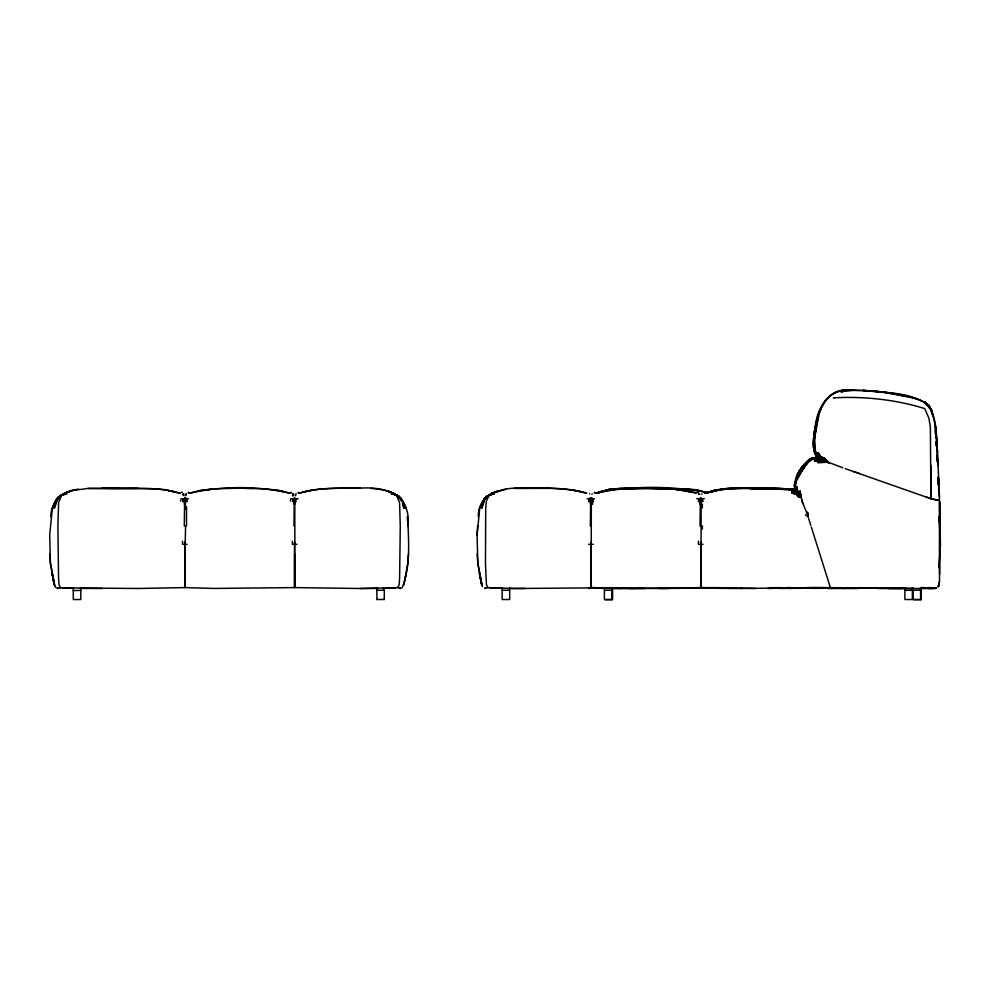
<?xml version="1.0" encoding="UTF-8"?>
<svg xmlns="http://www.w3.org/2000/svg" width="990" height="990" viewBox="0 0 990 990"><rect width="100%" height="100%" fill="white"/><g stroke="black" fill="none" stroke-linecap="round" stroke-linejoin="round"><path stroke-width="1.49" d="M399.292 588.208L400.789 588.444L397.93 587.627L360.447 588.505L294.612 587.59L214.038 588.444L184.932 587.59L184.907 542.421M590.931 585.919L591.042 544.253M588.654 588.468L590.993 587.59L590.968 544.314M939.621 574.522L939.572 501.559L939.597 511.917M294.661 544.253L294.612 587.59L294.575 542.421M700.957 542.173L700.722 587.503L698.445 587.701M818.532 457.838L816.131 455.907C811.639 447.629 813.854 437.778 814.869 428.942C816.886 407.323 828.952 386.013 853.652 390.345M818.285 457.281L816.28 455.103L814.25 447.468L815.265 452.17L819.064 457.702L816.837 455.907C812.332 447.629 814.572 437.79 815.525 428.942C817.715 407.88 829.014 386.446 853.355 390.246M835.56 588.493L835.56 587.8L831.959 587.788M186.528 525.913L186.516 506.645M702.368 528.982L702.393 525.913M397.893 587.577L399.193 584.484L399.614 577.888L400.269 525.95L399.564 502.512L396.953 496.312M402.138 587.714C409.934 568.706 408.895 546.344 408.053 525.913C410.999 494.95 386.546 486.399 360.459 488.132C340.387 488.441 318.099 487.13 299.45 493.206C318.693 487.08 340.214 488.516 360.459 488.132L348.01 488.157M486.498 496.819L482.353 501.831L479.717 508.39L477.069 535.12L477.836 563.558L482.365 586.625M185.588 526.024L185.179 544.314M294.859 544.314L294.797 500.086M591.24 544.314L591.327 501.633M701.056 544.314L701.143 501.546M184.61 501.633L184.288 526.024M294.278 501.546L293.968 526.024M590.659 501.633L590.349 526.024M700.338 501.546L700.017 526.024M477.118 535.12L477.601 525.913M294.327 497.685L295.206 504.257M61.219 496.312L58.608 502.512L57.903 525.95L58.546 577.888L58.979 584.484L60.551 587.862L138.105 588.481L184.932 587.59L184.981 544.253M704.311 498.663L700.66 498.849L701.093 497.685M184.944 499.108L184.35 504.257M298.114 498.762L294.612 498.923L294.018 504.207M591.005 499.108L590.399 504.257M293.201 501.534L293.312 500.037M699.262 501.534L699.373 500.037M183.534 501.621L183.62 498.787M589.595 501.621L589.52 498.131M164.315 489.604L180.304 493.268L164.352 489.592L154.316 488.825L87.912 488.429L71.874 490.632L65.055 493.057L59.177 496.609L54.957 501.782L52.334 508.377L49.698 535.12L50.441 563.558L54.302 584.867L56.096 587.714M408.486 553.93L407.732 563.558L403.871 584.867M184.895 544.253L185.081 542.173M294.562 544.253L294.748 542.173M590.943 544.253L591.141 542.173M939.461 581.699L938.594 586.563M180.663 501.014L180.774 499.975M290.342 500.915L290.441 499.876M292.409 501.596L292.582 500.074M698.47 501.596L698.643 500.074M815.216 433.422L814.572 439.09C816.701 420.428 820.462 391.248 844.643 390.716M182.593 501.683L182.766 500.185M588.654 501.683L588.827 500.185M816.837 455.907L814.287 446.775L814.25 439.09L815.537 428.942L814.399 439.09L818.68 416.295M815.562 428.942L814.399 439.09L815.698 428.942L815.537 430.588M295.923 498.787L296.01 501.621M702.133 498.688L702.219 501.534M700.079 504.207L700.673 499.01L701.403 504.207M819.237 457.838L816.131 455.907C810.476 443.322 814.968 428.992 817.851 416.295M813.545 439.09L814.832 428.942C814.25 438.211 810.773 449.943 817.95 457.504M797.284 486.573L797.42 489.617M938.916 567.678L940.5 544.413L939.163 516.718L939.844 525.913M478.331 516.718C477.786 492.042 505.865 486.696 525.146 488.132C545.082 488.701 565.723 486.733 584.979 492.995M700.809 498.774L696.787 498.688M50.911 516.718C50.54 501.051 63.929 490.087 78.742 489.196M404.625 580.907L406.197 573.173M185.86 495.743L186.38 493.626L185.811 494.27M295.527 495.743L296.109 493.577M57.606 588.171L58.15 587.59M485.409 587.701L484.853 588.345M590.189 587.676L589.595 588.444M186.417 498.131L186.343 501.621M592.466 498.131L592.527 504.281M611.82 599.519L611.87 587.8M904.872 587.812L904.934 599.519L912.359 599.519L912.359 587.8M73.248 587.812L73.297 599.519L80.809 599.519L80.809 587.8M384.281 599.519L384.33 587.8M502.14 587.812L502.19 599.519L509.689 599.519L509.689 587.8M605.199 599.68L612.55 599.68L612.55 587.961M913.238 599.519L920.589 599.519L920.589 587.8M921.22 599.68L921.269 587.961M185.217 497.772L184.932 498.774M294.896 497.772L294.599 498.774M591.278 497.772L590.981 498.774M795.242 485.026L796.183 481.722M797.482 491.498C790.663 480.125 804.016 466.29 811.825 458.914L808.31 461.303L812.159 458.506L815.154 457.801M53.287 507.684L54.091 505.073M794.685 488.008L794.166 485.026C797.631 475.2 802.902 464.904 811.367 458.58C819.064 456.786 808.521 458.729 807.617 461.303L811.132 458.914C801.665 464.842 793.844 476.549 794.661 487.959M73.248 590.56L80.809 590.411M592.305 493.948L591.871 494.27M702.12 493.948L701.687 494.27M55.205 502.673L59.524 496.262L65.055 493.057L71.886 490.718L65.093 493.144L59.487 496.398L55.824 501.101L57.816 497.97L54.227 508.328L58.261 497.005M481.202 506.422L483.603 500.173L483.083 501.249L486.969 496.262L492.587 493.503L486.795 496.46L483.083 501.249M937.852 586.625L938.409 585.189M938.557 586.625L939.498 581.637L939.634 512.077M54.499 503.774L58.026 497.203M481.932 503.774L484.766 497.883L483.825 499.492M590.151 588.208L588.704 588.382L591.55 587.577L601.759 588.295M57.358 588.468L60.551 587.862M796.727 480.546C800.861 472.861 804.35 463.667 812.035 458.914L808.558 461.303C811.614 457.912 816.478 456.922 820.636 458.754C813.545 455.128 814.213 445.809 814.287 439.09M807.593 461.068L799.301 471.079L796.554 476.747C799.66 469.718 804.214 462.689 811.132 458.914L807.692 460.956M796.554 476.747L803.373 465.461L799.301 471.079C803.694 463.827 811.553 454.707 820.908 458.877L817.691 457.937M797.321 477.044L807.803 461.006M798.361 477.044L804.895 465.956M798.027 477.044L804.734 465.857M57.333 497.883L56.393 499.492M484.976 497.958L481.672 508.328L485.249 497.97L483.269 501.101L486.919 496.398L492.624 493.168L486.622 496.609L482.637 501.683M803.929 465.956L800.39 471.587L804.264 465.647M805.229 465.647L801.479 471.525C805.34 465.807 809.721 456.043 818.247 458.11C816.552 457.628 809.672 457.788 807.419 461.229M488.652 496.312L486.399 500.977L485.719 508.08L485.471 563.595L486.412 584.484L487.711 587.627L484.815 588.444L485.533 588.221M590.931 587.503L591.055 553.917M55.205 501.683L59.177 496.609L65.031 493.094L71.886 490.718M808.78 460.87L801.145 471.537L808.818 460.833L812.184 458.481L815.389 457.863L812.382 458.481M54.982 501.831L59.14 496.819M487.674 587.627L514.602 588.505L589.112 587.912M829.868 587.602L829.212 588.444M56.888 499.554L60.056 496.015L65.427 493.428L59.487 496.398M487.501 496.015L484.32 499.554L486.919 496.398L492.871 493.428L487.501 496.015L492.55 493.849L490.978 494.456M604.383 587.812L604.383 599.519L611.82 599.47M376.769 587.812L376.98 599.519M589.619 588.382L592.49 587.577L597.7 588.221M935.785 588.382C938.693 587.862 933.496 588.926 935.835 587.714M810.03 460.424L808.372 461.687L810.86 459.855M928.484 588.419L933.211 588.382M928.212 588.419L932.617 588.493L931.912 587.59L936.169 588.308L933.954 588.357M291.147 492.426L290.045 493.268L280.306 490.681L265.518 488.825L239.778 488.206L214.038 488.825L199.213 490.669L189.498 493.268L188.323 492.426M59.078 496.745L65.093 493.144L59.177 496.609M291.221 492.426L290.045 493.268M486.511 496.745L492.463 493.144L506.113 489.196M486.795 496.46L492.5 493.057L499.307 490.632L492.463 493.094L486.622 496.609L492.5 493.057L499.319 490.718M934.659 588.394L935.872 588.184M935.253 588.283L935.884 588.246L935.129 588.308M929.82 588.308L932.432 588.369L931.726 588.369M772.287 488.565L740.743 488.206L767.807 488.231C747.821 489.209 726.697 485.372 707.565 492.661C730.583 484.593 755.816 489.382 779.724 488.441M644.96 488.169L671.566 488.825L696.354 492.958L680.142 489.592L659.563 488.355M486.969 496.262L492.129 493.973L490.693 494.542M60.056 496.015L65.117 493.849L63.546 494.456M609.766 489.171L596.252 493.094L609.828 489.196L632.907 488.132L684.647 488.825L694.572 489.592L707.937 492.649M671.566 488.862L619.406 488.454L610.892 489.196L597.242 493.094L610.892 489.171L650.096 488.157M603.021 490.632L596.252 493.094M597.242 493.094L604.098 490.718M905.083 590.288L912.285 590.226M376.98 590.288L384.256 590.226M929.103 588.332L930.018 588.308M709.768 491.807L714.359 490.298L709.644 491.882M820.116 458.679L816.688 457.702L812.159 458.692L816.837 457.702L819.398 458.42M816.849 457.937L811.255 458.692L814.782 457.764L819.274 458.42M814.782 457.801L811.961 458.692L815.488 457.764L818.235 458.172M596.896 492.995C632.907 485.31 671.74 485.855 707.813 492.649M707.132 492.649L721.326 489.592L729.902 488.812L720.633 489.604L714.409 490.681L721.326 489.604L707.318 492.624M710.189 491.968L705.375 493.268L704.199 492.426M57.494 588.308L58.868 588.208M589.706 588.308L591.08 588.208M645.827 488.219L620.099 488.825L605.274 490.669L595.559 493.268L594.384 492.426M711.451 492.426L712.379 492.179M181.393 492.426L182.333 492.179M288.709 492.995C256.534 485.756 221.636 485.793 189.498 493.268M697.195 492.426L698.123 492.179M711.538 492.426L712.478 492.179M303.992 491.968L315.241 489.604M697.282 492.426L698.222 492.179M715.089 490.669L705.375 493.268M299.277 493.268L298.064 492.426L299.45 493.206M61.912 495.025L66.986 493.775L64.127 494.468M489.233 495.087L494.431 493.775L491.572 494.468M812.27 458.58C815.438 457.083 822.752 458.964 814.956 457.801M815.216 457.825L812.072 458.58L815.488 457.764L814.077 457.801M595.559 493.268L594.458 492.426M841.351 391.706L845.807 390.753M840.733 391.706L853.875 390.345M841.438 391.706L845.943 390.753M199.238 490.681L214.038 488.862M605.298 490.681L611.511 489.629M921.888 588.246L929.585 587.577L931.875 588.221M699.658 587.652L704.36 587.676M188.447 498.762L181.059 498.787M834.669 397.683L833.332 397.943M720.633 489.629L729.902 488.862M923.336 588.122L920.626 588.221C921.715 586.117 929.647 589.446 928.063 587.701M834.657 397.794C864.815 396.235 896.061 399.7 924.722 408.585L928.868 418.114L930.365 427.036L930.909 498.49L939.399 500.495M185.378 498.923L184.499 498.923M938.817 500.556L939.448 500.519M594.495 498.762L587.12 498.787M769.997 588.468L790.379 587.59L767.72 588.468M290.726 498.688L294.636 498.886M691.329 587.912L695.648 587.701M685.946 588.171L691.899 587.912M808.521 587.59L788.003 588.345M702.999 587.701L705.821 587.701M620.099 488.862L632.103 488.379M751.2 488.565L794.735 488.825L741.213 488.379L769.379 488.355M749.715 488.59L782.843 488.379M395.418 588.122L383.105 588.32M933.087 588.382L934.993 588.357M514.268 488.454L550.44 488.367M679.573 588.345L686.515 588.171M87.986 488.454L138.043 488.367M618.973 488.454L650.034 488.157L632.919 488.206M695.079 587.701L699.027 587.701M924.338 588.493L929.177 588.419M911.604 588.369L823.544 587.59L740.891 588.468M377.895 588.407L360.447 588.505M680.142 588.345L658.919 588.481M779.501 588.444L790.379 588.345M827.764 588.468L831.947 588.481M905.986 588.407L888.711 588.505M789.265 588.345L823.395 587.726L811.887 587.615M789.958 588.345L799.153 588.283M537.595 488.181L525.146 488.231C545.106 487.649 568.52 488.268 586.6 492.958L586.29 493.268M631.397 488.231L645.134 488.157M102.057 488.231L119.357 488.157L102.069 488.206C126.497 489.06 151.594 486.164 175.564 491.968M769.997 587.714L781.89 587.676M631.422 588.505L645.146 588.493M932.196 588.382L934.102 588.382M902.113 588.456L808.632 587.59M925.279 588.493L877.907 588.518M187.147 544.314L182.581 544.314L182.531 541.245M296.963 544.314L292.397 544.314L292.347 541.245M588.642 544.314L593.208 544.314M703.024 544.314L698.457 544.314L698.408 541.245M619.245 588.505L714.966 587.59L755.655 588.468M668.596 588.481L611.337 588.407M502.338 590.288L509.627 590.226M604.593 590.288L611.795 590.226M913.102 590.226L920.514 590.226M376.769 599.519L384.281 599.47M913.721 599.68L921.22 599.631M831.254 588.481L844.185 588.505M843.492 588.505L858.33 588.518M525.158 588.505L509.108 588.431M102.069 588.505L80.277 588.407M729.11 588.444L741.918 588.468M632.103 588.468L590.993 587.59M810.983 588.332L830.585 588.258L811.33 527.064M619.752 588.505L600.72 588.295M852.873 390.246L863.75 390.357M701.749 587.701L703.729 587.714M601.029 588.27L604.89 588.308M502.499 588.32L490.186 588.122M73.755 588.308L62.754 588.122M853.17 390.345L873.935 391.075M239.778 488.219L253.502 488.379M720.633 588.345L729.902 588.444M596.698 588.221L602.068 588.27M824.423 461.167L826.118 461.402M927.172 588.208L928.632 588.382M714.248 588.171L721.326 588.345M816.478 459.348L812.802 459.434L819.163 458.89L824.064 460.375L820.005 457.937M658.177 488.355L663.919 488.577M702.455 587.701L700.103 587.59M594 588.122L597.626 588.221M708.852 587.912L714.953 588.171M705.103 587.701L709.57 587.912M863.429 390.357C883.365 391.619 903.858 393.698 922.507 401.185M863.045 390.357C884.775 393.191 911.085 391.285 928.892 405.801L924.487 401.742L928.88 405.417L931.825 410.343L935.327 425.997L937.542 452.294L939.51 499.962M780.875 489.357L784.946 489.592M863.391 390.468L884.441 392.312L906.159 396.569M696.539 587.676L697.752 587.714M826.65 461.649L815.661 461.229L826.786 461.674L842.775 467.787M816.973 458.717L819.299 458.89M684.709 488.862L700.722 490.669M787.966 489.518L783.573 489.134L786.308 489.666M786.134 489.32L790.379 489.592L786.134 489.221L788.968 489.493M371.337 488.454C382.449 489.382 396.05 490.941 402.522 501.249L402.002 500.173L404.885 507.684L400.839 497.883L401.779 499.492M679.462 489.604L675.18 489.221L678.076 489.592M820.846 460.82L814.795 460.82L818.977 459.867L825.908 461.291L820.314 456.885M873.601 390.963L897.175 394.305M873.242 391.075L884.961 392.312M700.759 544.314L701.254 587.652M795.49 490.892L789.958 489.617L797.643 491.745L798.299 492.735M884.268 392.312L891.049 393.426M893.76 393.859L906.902 396.569M680.142 489.629L691.391 491.968M274.094 489.629L285.343 491.968M570.339 489.592L581.576 491.968M789.042 489.926L791.765 490.471M897.2 394.206L917.223 398.958L922.296 401.185M822.282 460.87L817.641 459.657L825.722 461.192L824.843 460.214M937.988 500.433L931.157 498.836L845.262 468.666M795.589 490.966L789.958 489.592L797.643 491.745L795.391 488.008L794.871 485.026M396.248 495.025L391.174 493.775L396.371 495.087M817.827 457.999L820.363 458.642L816.762 455.511L815.24 452.108M816.837 457.702L819.411 458.679M589.52 493.626L589.669 493.948M183.633 493.626L184.016 495.743M853.417 471.463L859.58 473.542M405.826 508.377C403.759 498.898 395.332 492.81 386.298 490.656L393.141 493.094L398.982 496.609L402.967 501.683M386.298 490.632L393.141 493.094M793.584 489.963L796.43 491.028M796.529 492.079L791.369 490.471L796.307 492.401M394.626 494.456L393.055 493.849L398.104 496.015L392.733 493.428L398.685 496.398L401.989 501.324L401.061 498.638M926.021 496.807L931.046 498.713L930.835 465.288M394.911 494.542L393.476 493.973L398.636 496.262L402.522 501.249M815.413 452.108L816.948 455.524L819.2 457.702L816.985 455.907L815.438 452.17L818.916 457.566L816.837 455.549L815.413 452.108L816.985 455.907L819.361 457.838M818.643 457.442L816.874 455.561L818.916 457.628M398.636 496.262L393.018 493.503L398.809 496.46M705.623 493.206L704.274 492.426M189.758 493.206L188.409 492.426M819.547 458.061L820.277 458.469M820.797 458.766L816.107 456.118L813.557 447.468L814.634 452.343M398.685 496.398L392.993 493.168L398.982 496.609M825.388 461.018L820.153 456.736M816.936 456.885L817.579 457.281M820.636 458.754L816.948 455.524M400.195 587.701L400.802 588.468M797.853 494.344L791.641 491.448L796.616 493.057L799.549 495.322M800.056 497.586L797.445 496.139L799.487 497.351M826.786 461.674L822.158 457.021L825.833 460.845M398.723 496.114L400.133 497.203M926.145 403.908L928.187 405.801L924.066 401.977M925.898 403.908L927.927 405.801L923.843 401.977M923.781 401.742L928.174 405.417L929.647 407.88L928.174 405.417L923.781 401.742L928.051 405.492L930.204 408.833M821.762 457.454L823.309 458.754M923.559 401.742L927.915 405.417L929.919 408.833M822.443 457.974L823.928 459.286M800.291 497.302L796.901 494.703L791.715 492.884L797.222 494.517L800.625 497.351M817.777 456.885L816.441 455.103M818.371 457.702L814.547 452.108L813.557 447.468M821.576 457.974L822.455 458.902M798.336 493.49L799.673 494.938M797.952 493.837L799.252 495.248M829.868 588.258L830.573 587.602M820.883 456.501L818.718 453.408L819.398 455.214M817.356 454.361L815.896 452.591L818.384 456.365M399.094 496.745L403.215 501.782M805.526 514.763L806.392 515.84M800.229 494.109L796.43 489.171L799.71 494.48M818.916 454.497L817.666 452.628L818.804 454.707M928.88 405.417C939.423 423.374 935.538 445.946 938.198 465.82M815.191 452.591L816.428 454.497M799.821 494.715L800.601 495.94M798.868 491.968L800.266 494.183M798.509 492.377L800.873 496.733M799.685 493.156L800.65 495.062M699.794 494.27L699.348 493.948M293.733 494.27L293.188 493.577L293.696 495.73M802.061 501.225L807.382 514.416M802.37 502.029L803.15 503.823M800.935 497.512L799.388 493.23M54.995 586.625L50.465 563.558L49.698 553.93M815.5 452.343L816.107 454.125M913.028 587.812L913.089 599.47M808.731 518.772L810.822 525.405M807.902 516.099L808.36 517.572M403.673 503.774L404.229 505.605M700.388 497.685L700.611 498.477M590.721 497.772L590.943 498.589M184.66 497.772L185.687 509.009M814.25 447.468L815.339 452.343M814.993 450.673L814.659 447.653M477.118 553.93L477.873 563.558L481.734 584.867L481.004 580.907M51.975 573.173L54.302 584.867L52.111 573.173L53.608 580.907M479.42 573.173L481.734 584.867M292.52 494.963L292.706 495.965M801.331 497.45L799.957 490.693L801.257 497.995M814.621 446.936L815.03 450.128L814.671 446.44M591.587 504.257L590.981 499.108M593.022 500.185L593.196 501.683M186.974 500.185L187.135 501.683M702.838 500.074L703.011 501.596M814.485 447.653L814.82 450.673M814.114 450.673L813.619 446.144L813.891 449.584M935.043 430.18L935.414 434.301M185.13 500.086L185.501 504.294M814.584 447.294L814.77 449.584M814.411 447.294L814.597 449.584M407.274 516.718L408.004 525.913M936.404 446.02L936.082 441.515L936.404 446.144M936.565 438.446L937.542 452.306M936.998 454.93L937.406 462.082M936.998 455.289L937.32 461.291M939.163 489.283L938.73 478.318L939.461 497.054M938.099 478.306L938.347 485.162M938.087 476.933L938.396 485.249M702.343 504.219L702.405 507.796M939.584 501.559L939.659 521.656M294.612 553.93L294.612 585.969M292.434 493.923A116.82 2.846 90 0 1 292.743 494.307M182.655 493.973A116.82 2.525 89.2 0 1 182.94 495.136M698.482 493.923A116.82 2.846 90 0 1 698.791 494.307M813.768 439.795L814.151 450.128L813.768 439.795M814.473 439.795L814.857 450.128L814.473 439.795M804.152 465.746L800.465 471.525L804.152 465.746M809.102 460.424L807.432 461.687L809.944 459.855L809.102 460.424M809.808 460.424L808.137 461.687L810.637 459.855L809.808 460.424M816.119 460.486L814.708 461.167L816.119 460.486M824.843 462.305L817.666 462.528L827.727 462.256L824.126 457.751L827.727 462.256L824.843 462.305M741.918 488.379L729.209 488.862L741.918 488.355M826.613 462.12L828.976 462.775L827.331 461.266L828.976 462.775L826.613 462.12M781.382 488.812L768.673 488.379L781.382 488.812M827.863 462.318L827.071 462.256L827.863 462.318M795.477 493.998L797.173 494.654L795.477 493.998M794.846 491.473L794.265 491.238L796.529 492.29L794.846 491.473M816.131 455.549L818.223 457.628L816.168 455.561M798.856 496.832L797.655 496.287L798.856 496.832M928.756 405.492L924.487 401.742L928.756 405.492M819.052 457.628L816.985 455.549L819.052 457.628M932.753 415.614L931.12 410.343L932.753 415.639M801.888 500.594L801.591 498.96L801.888 500.594M403.041 504.826L402.608 503.217L403.932 508.328L403.041 504.826M808.323 516.867L807.531 512.337L808.323 516.867M480.979 580.907L479.482 573.173L480.954 580.907M815.191 450.821L814.461 446.775L815.178 450.772M936.49 438.446L935.327 425.997L936.49 438.446"/></g></svg>
